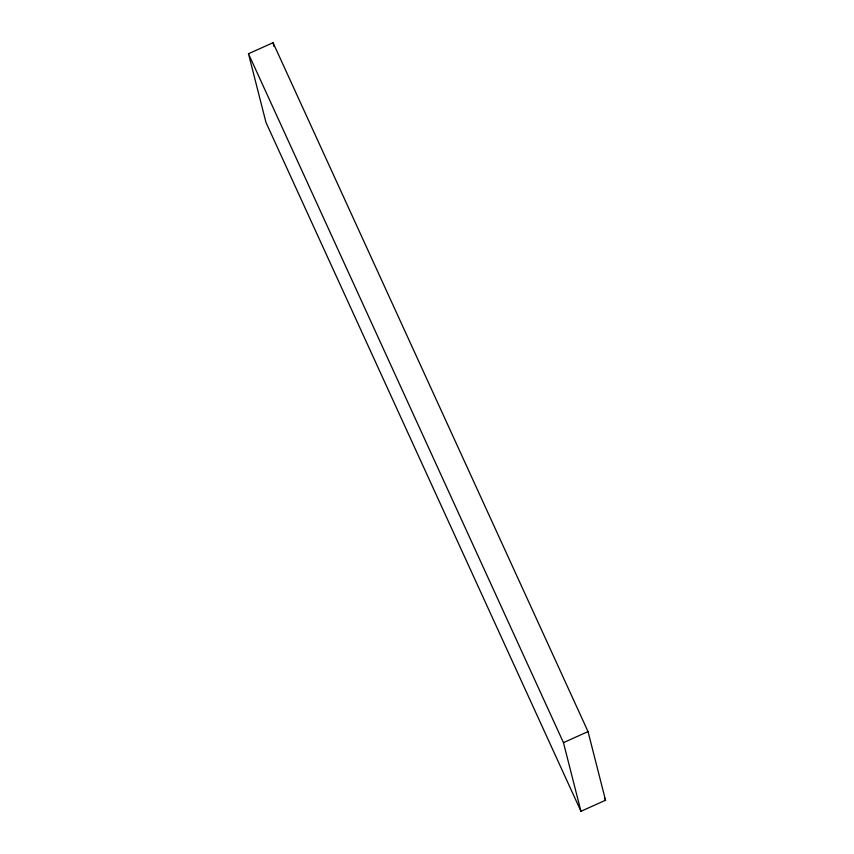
<?xml version="1.0" encoding="UTF-8"?>
<svg xmlns="http://www.w3.org/2000/svg" width="854" height="854" viewBox="0 0 854 854"><rect width="100%" height="100%" fill="white"/><g stroke="black" fill="none" stroke-linecap="round" stroke-linejoin="round"><path stroke-width="1.28" d="M248.471 53.759L273.045 42.7L588.032 731.59L605.529 800.241L580.955 811.3L265.968 122.41L248.471 53.759L563.459 742.649L580.955 811.3M563.459 742.649L588.032 731.59M604.418 797.817L605.529 800.241M273.045 42.7L274.017 46.511"/></g></svg>
